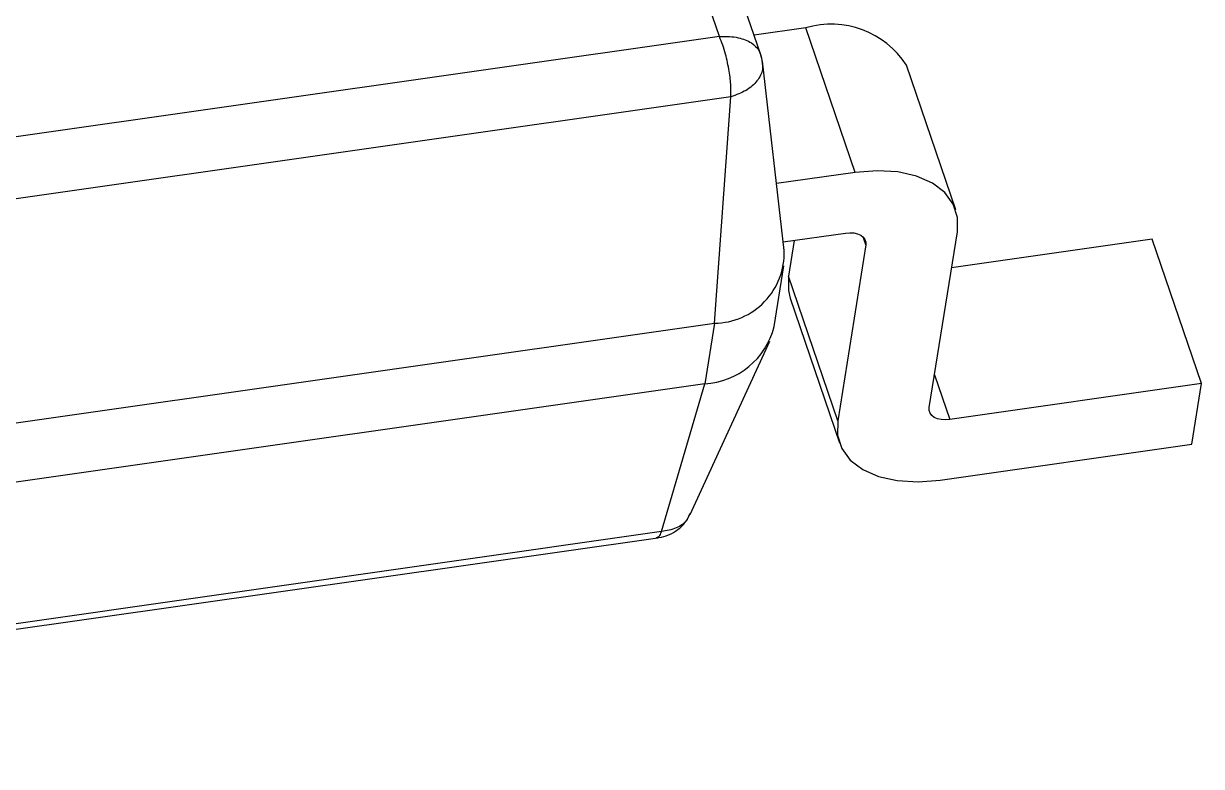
# Model space of a CAD drawing. Header units: millimetres. Extents: x 5 to 415, y 5 to 292.
# Drawn here: x 335.925 to 338.397, y 224.503 to 226.063 of the extents above; entities that cross this region are included whole.
import ezdxf

# ---------------------------------------------------------------- set-up
doc = ezdxf.new("R2010")
doc.units = ezdxf.units.MM

msp = doc.modelspace()

# ---------------------------------------------------------------- linework, layer by layer
at = {"color": 7, "linetype": 'Continuous', "lineweight": 25}
for p, q in [((337.3854, 226.0354), (336.2253, 229.4398)), ((337.4723, 225.997), (336.3074, 229.4154)), ((337.5666, 226.0538), (337.4582, 226.0383)), ((337.67, 225.7502), (337.5666, 226.0538)), ((337.3854, 226.0354), (334.4311, 225.6139)), ((337.5214, 225.5861), (337.4757, 225.9837)), ((337.8813, 225.6717), (337.7778, 225.9753)), ((337.4095, 225.9091), (334.4482, 225.4865)), ((337.375, 225.4335), (337.4095, 225.9091)), ((337.67, 225.7502), (337.5053, 225.7267)), ((337.5193, 225.6043), (337.6497, 225.6229)), ((337.8259, 225.2562), (337.8848, 225.6253)), ((337.5423, 225.6076), (337.5303, 225.5323)), ((338.2937, 225.6102), (337.8728, 225.5501)), ((338.3972, 225.3066), (338.2937, 225.6102)), ((337.6927, 225.5979), (337.6338, 225.2287)), ((337.5005, 225.4265), (337.5208, 225.5538)), ((337.6338, 225.2287), (337.5303, 225.5323)), ((337.5338, 225.486), (337.6373, 225.1824)), ((334.0128, 224.9537), (337.375, 225.4335)), ((337.375, 225.4335), (337.3547, 225.3062)), ((337.3238, 225.0319), (337.4911, 225.3956)), ((337.3547, 225.3062), (333.9925, 224.8264)), ((337.2638, 224.9959), (337.3547, 225.3062)), ((338.3972, 225.3066), (337.8688, 225.2312)), ((338.3769, 225.1793), (338.3972, 225.3066)), ((337.8485, 225.1039), (338.3769, 225.1793)), ((333.8902, 224.5027), (337.2561, 224.9829)), ((337.2638, 224.9959), (333.9017, 224.5161))]:
    msp.add_line(p, q, dxfattribs=at)
at = {"color": 8, "linetype": 'Continuous', "lineweight": 25}
for p, q in [((337.6927, 225.5979), (337.6868, 225.615)), ((337.8369, 225.325), (337.8688, 225.2312))]:
    msp.add_line(p, q, dxfattribs=at)
at = {"color": 7, "linetype": 'Continuous', "lineweight": 25, "flags": 128}
for points in [[(337.8848, 225.6253), (337.8851, 225.6557), (337.8762, 225.6836), (337.8584, 225.708), (337.8324, 225.7278), (337.7992, 225.7424), (337.76, 225.7512), (337.7164, 225.7538), (337.67, 225.7502)], [(337.6497, 225.6229), (337.659, 225.6236), (337.6677, 225.6231), (337.6755, 225.6213), (337.6822, 225.6184), (337.6874, 225.6144), (337.6909, 225.6096), (337.6927, 225.604), (337.6927, 225.5979)], [(337.5303, 225.5323), (337.53, 225.502), (337.5338, 225.486)], [(337.8688, 225.2312), (337.8596, 225.2305), (337.8508, 225.231), (337.843, 225.2327), (337.8364, 225.2357), (337.8312, 225.2396), (337.8276, 225.2445), (337.8258, 225.2501), (337.8259, 225.2562)], [(337.6338, 225.2287), (337.6334, 225.1984), (337.6423, 225.1705), (337.6601, 225.1461), (337.6862, 225.1263), (337.7194, 225.1117), (337.7586, 225.1029), (337.8022, 225.1003), (337.8485, 225.1039)]]:
    msp.add_lwpolyline(points, dxfattribs=at)
at = {"color": 7, "linetype": 'Continuous', "lineweight": 25}
for centre, radius, start, end in [((337.6202, 225.8746), 0.1871, 32.5824, 106.6542), ((337.3734, 225.5816), 0.1481, 270.6277, 1.7202), ((337.3454, 225.4659), 0.16, 273.3178, 345.7404)]:
    msp.add_arc(centre, radius, start, end, dxfattribs=at)
for points, knots in [([(337.3854, 226.0354), (337.3925, 226.0357), (337.4062, 226.0363), (337.4301, 226.0329), (337.4529, 226.0238), (337.4691, 226.0082), (337.4721, 225.9962), (337.4735, 225.9908)], [0, 0, 0, 0, 0.156817, 0.30463, 0.572065, 0.803882, 1, 1, 1, 1]), ([(337.4095, 225.9091), (337.4096, 225.9165), (337.4099, 225.9325), (337.4061, 225.9641), (337.3997, 225.994), (337.3923, 226.0185), (337.3877, 226.0297), (337.3854, 226.0354)], [0, 0, 0, 0, 0.196118, 0.427935, 0.69537, 0.843183, 1, 1, 1, 1]), ([(337.4763, 225.9743), (337.4758, 225.9795), (337.4749, 225.9898), (337.4711, 225.9995), (337.4693, 226.0043)], [0, 0, 0, 0, 0.506169, 1, 1, 1, 1]), ([(337.4735, 225.9908), (337.4752, 225.9827), (337.4784, 225.9666), (337.466, 225.9419), (337.4427, 225.921), (337.4206, 225.9131), (337.4095, 225.9091)], [0, 0, 0, 0, 0.2516969, 0.5, 0.7483031, 1, 1, 1, 1]), ([(337.2533, 224.9826), (337.2601, 224.9838), (337.2741, 224.9864), (337.2943, 224.9964), (337.3125, 225.0118), (337.3203, 225.0258), (337.3242, 225.0329)], [0, 0, 0, 0, 0.228098, 0.472253, 0.729132, 1, 1, 1, 1])]:
    msp.add_open_spline(points, degree=3, knots=knots, dxfattribs=at)
at = {"color": 8, "linetype": 'Continuous', "lineweight": 25}
for points, knots in [([(337.3229, 225.034), (337.3213, 225.0297), (337.3164, 225.0165), (337.2955, 225.0013), (337.2745, 224.9977), (337.2638, 224.9959)], [0, 0, 0, 0, 0.193706, 0.594116, 1, 1, 1, 1]), ([(337.2525, 224.9836), (337.2546, 224.9838), (337.2593, 224.9843), (337.2622, 224.9917), (337.2638, 224.9959)], [0, 0, 0, 0, 0.439614, 1, 1, 1, 1])]:
    msp.add_open_spline(points, degree=3, knots=knots, dxfattribs=at)

doc.saveas('drawing.dxf')
